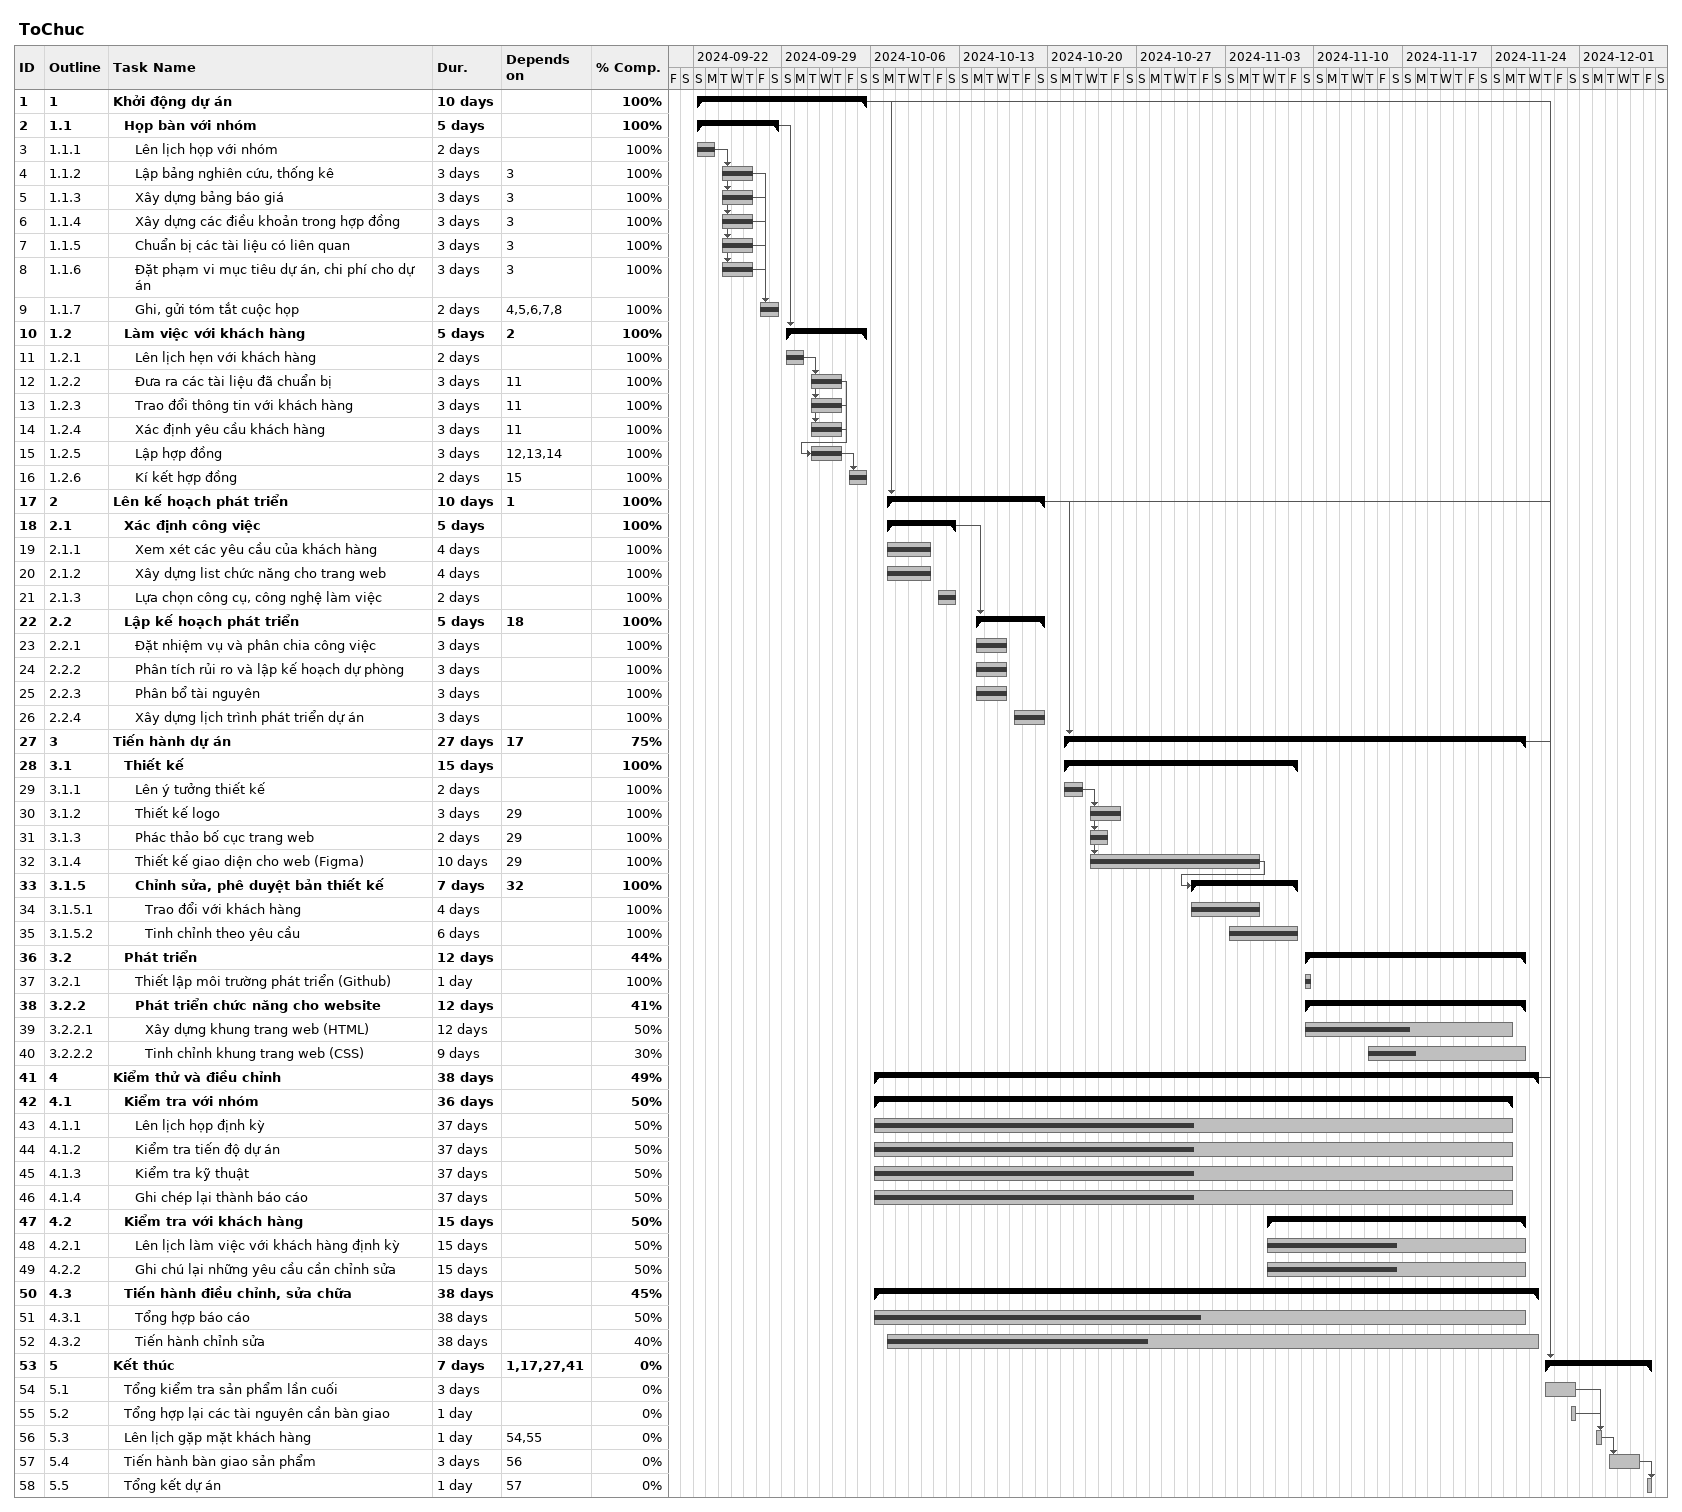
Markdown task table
ToChuc

| ID | WBS | Task | Duration | Start | Finish | Predecessors | % complete |
|---|---|---|---|---|---|---|---|
| 1 | 1 | **Khởi động dự án** | 10d | 2024-09-22 | 2024-10-05 |  | 100 |
| 2 | 1.1 | **Họp bàn với nhóm** | 5d | 2024-09-22 | 2024-09-28 |  | 100 |
| 3 | 1.1.1 | Lên lịch họp với nhóm | 2d | 2024-09-22 | 2024-09-23 |  | 100 |
| 4 | 1.1.2 | Lập bảng nghiên cứu, thống kê | 3d | 2024-09-24 | 2024-09-26 | 3 | 100 |
| 5 | 1.1.3 | Xây dựng bảng báo giá | 3d | 2024-09-24 | 2024-09-26 | 3 | 100 |
| 6 | 1.1.4 | Xây dựng các điều khoản trong hợp đồng | 3d | 2024-09-24 | 2024-09-26 | 3 | 100 |
| 7 | 1.1.5 | Chuẩn bị các tài liệu có liên quan | 3d | 2024-09-24 | 2024-09-26 | 3 | 100 |
| 8 | 1.1.6 | Đặt phạm vi mục tiêu dự án, chi phí cho dự án | 3d | 2024-09-24 | 2024-09-26 | 3 | 100 |
| 9 | 1.1.7 | Ghi, gửi tóm tắt cuộc họp | 2d | 2024-09-27 | 2024-09-28 | 4, 5, 6, 7, 8 | 100 |
| 10 | 1.2 | **Làm việc với khách hàng** | 5d | 2024-09-29 | 2024-10-05 | 2 | 100 |
| 11 | 1.2.1 | Lên lịch hẹn với khách hàng | 2d | 2024-09-29 | 2024-09-30 |  | 100 |
| 12 | 1.2.2 | Đưa ra các tài liệu đã chuẩn bị | 3d | 2024-10-01 | 2024-10-03 | 11 | 100 |
| 13 | 1.2.3 | Trao đổi thông tin với khách hàng | 3d | 2024-10-01 | 2024-10-03 | 11 | 100 |
| 14 | 1.2.4 | Xác định yêu cầu khách hàng | 3d | 2024-10-01 | 2024-10-03 | 11 | 100 |
| 15 | 1.2.5 | Lập hợp đồng | 3d | 2024-10-01 | 2024-10-03 | 12, 13, 14 | 100 |
| 16 | 1.2.6 | Kí kết hợp đồng | 2d | 2024-10-04 | 2024-10-05 | 15 | 100 |
| 17 | 2 | **Lên kế hoạch phát triển** | 10d | 2024-10-07 | 2024-10-19 | 1 | 100 |
| 18 | 2.1 | **Xác định công việc** | 5d | 2024-10-07 | 2024-10-12 |  | 100 |
| 19 | 2.1.1 | Xem xét các yêu cầu của khách hàng | 4d | 2024-10-07 | 2024-10-10 |  | 100 |
| 20 | 2.1.2 | Xây dựng list chức năng cho trang web | 4d | 2024-10-07 | 2024-10-10 |  | 100 |
| 21 | 2.1.3 | Lựa chọn công cụ, công nghệ làm việc | 2d | 2024-10-11 | 2024-10-12 |  | 100 |
| 22 | 2.2 | **Lập kế hoạch phát triển** | 5d | 2024-10-14 | 2024-10-19 | 18 | 100 |
| 23 | 2.2.1 | Đặt nhiệm vụ và phân chia công việc | 3d | 2024-10-14 | 2024-10-16 |  | 100 |
| 24 | 2.2.2 | Phân tích rủi ro và lập kế hoạch dự phòng | 3d | 2024-10-14 | 2024-10-16 |  | 100 |
| 25 | 2.2.3 | Phân bổ tài nguyên | 3d | 2024-10-14 | 2024-10-16 |  | 100 |
| 26 | 2.2.4 | Xây dựng lịch trình phát triển dự án | 3d | 2024-10-17 | 2024-10-19 |  | 100 |
| 27 | 3 | **Tiến hành dự án** | 27d | 2024-10-21 | 2024-11-26 | 17 | 75 |
| 28 | 3.1 | **Thiết kế** | 15d | 2024-10-21 | 2024-11-08 |  | 100 |
| 29 | 3.1.1 | Lên ý tưởng thiết kế | 2d | 2024-10-21 | 2024-10-22 |  | 100 |
| 30 | 3.1.2 | Thiết kế logo | 3d | 2024-10-23 | 2024-10-25 | 29 | 100 |
| 31 | 3.1.3 | Phác thảo bố cục trang web | 2d | 2024-10-23 | 2024-10-24 | 29 | 100 |
| 32 | 3.1.4 | Thiết kế giao diện cho web (Figma) | 10d | 2024-10-23 | 2024-11-05 | 29 | 100 |
| 33 | 3.1.5 | **Chỉnh sửa, phê duyệt bản thiết kế** | 7d | 2024-10-31 | 2024-11-08 | 32 | 100 |
| 34 | 3.1.5.1 | Trao đổi với khách hàng | 4d | 2024-10-31 | 2024-11-05 |  | 100 |
| 35 | 3.1.5.2 | Tinh chỉnh theo yêu cầu | 6d | 2024-11-03 | 2024-11-08 |  | 100 |
| 36 | 3.2 | **Phát triển** | 12d | 2024-11-09 | 2024-11-26 |  | 44 |
| 37 | 3.2.1 | Thiết lập môi trường phát triển (Github) | 1d | 2024-11-09 | 2024-11-09 |  | 100 |
| 38 | 3.2.2 | **Phát triển chức năng cho website** | 12d | 2024-11-09 | 2024-11-26 |  | 41 |
| 39 | 3.2.2.1 | Xây dựng khung trang web (HTML) | 12d | 2024-11-09 | 2024-11-25 |  | 50 |
| 40 | 3.2.2.2 | Tinh chỉnh khung trang web (CSS) | 9d | 2024-11-14 | 2024-11-26 |  | 30 |
| 41 | 4 | **Kiểm thử và điều chỉnh** | 38d | 2024-10-06 | 2024-11-27 |  | 49 |
| 42 | 4.1 | **Kiểm tra với nhóm** | 36d | 2024-10-06 | 2024-11-25 |  | 50 |
| 43 | 4.1.1 | Lên lịch họp định kỳ | 37d | 2024-10-06 | 2024-11-25 |  | 50 |
| 44 | 4.1.2 | Kiểm tra tiến độ dự án | 37d | 2024-10-06 | 2024-11-25 |  | 50 |
| 45 | 4.1.3 | Kiểm tra kỹ thuật | 37d | 2024-10-06 | 2024-11-25 |  | 50 |
| 46 | 4.1.4 | Ghi chép lại thành báo cáo | 37d | 2024-10-06 | 2024-11-25 |  | 50 |
| 47 | 4.2 | **Kiểm tra với khách hàng** | 15d | 2024-11-06 | 2024-11-26 |  | 50 |
| 48 | 4.2.1 | Lên lịch làm việc với khách hàng định kỳ | 15d | 2024-11-06 | 2024-11-26 |  | 50 |
| 49 | 4.2.2 | Ghi chú lại những yêu cầu cần chỉnh sửa | 15d | 2024-11-06 | 2024-11-26 |  | 50 |
| 50 | 4.3 | **Tiến hành điều chỉnh, sửa chữa** | 38d | 2024-10-06 | 2024-11-27 |  | 45 |
| 51 | 4.3.1 | Tổng hợp báo cáo | 38d | 2024-10-06 | 2024-11-26 |  | 50 |
| 52 | 4.3.2 | Tiến hành chỉnh sửa | 38d | 2024-10-07 | 2024-11-27 |  | 40 |
| 53 | 5 | **Kết thúc** | 7d | 2024-11-28 | 2024-12-06 | 1, 17, 27, 41 | 0 |
| 54 | 5.1 | Tổng kiểm tra sản phẩm lần cuối | 3d | 2024-11-28 | 2024-11-30 |  | 0 |
| 55 | 5.2 | Tổng hợp lại các tài nguyên cần bàn giao | 1d | 2024-11-30 | 2024-11-30 |  | 0 |
| 56 | 5.3 | Lên lịch gặp mặt khách hàng | 1d | 2024-12-02 | 2024-12-02 | 54, 55 | 0 |
| 57 | 5.4 | Tiến hành bàn giao sản phẩm | 3d | 2024-12-03 | 2024-12-05 | 56 | 0 |
| 58 | 5.5 | Tổng kết dự án | 1d | 2024-12-06 | 2024-12-06 | 57 | 0 |
